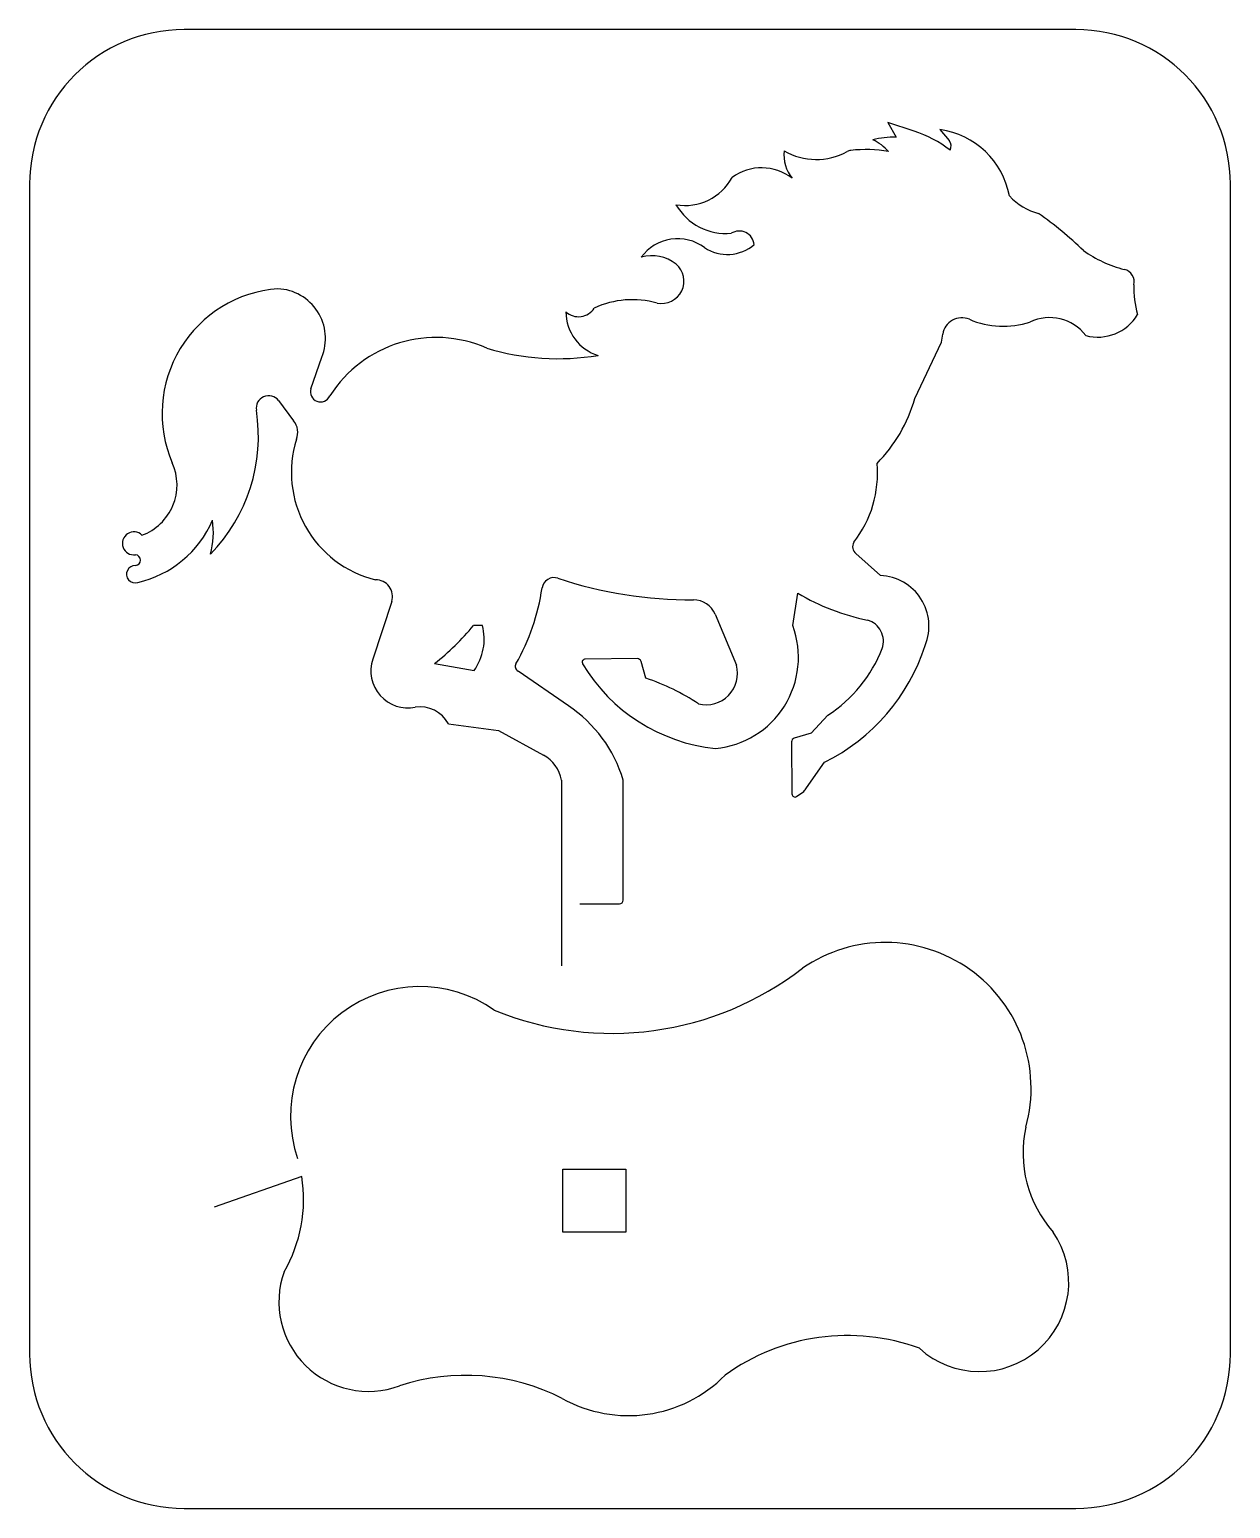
# Model space of a CAD drawing. Extents: x 0 to 38.8, y 0 to 47.8.
import ezdxf

# ---------------------------------------------------------------- set-up
doc = ezdxf.new("R2010")
doc.units = 0
doc.layers.add('WHITE', color=7, linetype='CONTINUOUS')

msp = doc.modelspace()

# ---------------------------------------------------------------- linework, layer by layer
at = {"layer": 'WHITE', "linetype": 'CONTINUOUS'}
for p, q in [((33.83312, 47.802864), (5, 47.802864)), ((28.605769, 44.519605), (27.754463, 44.802864)), ((27.754463, 44.802864), (28.018981, 44.322125)), ((29.441101, 44.568761), (29.735317, 44.213452)), ((0, 42.802864), (0, 5)), ((38.83312, 5), (38.83312, 42.802864)), ((29.487798, 37.702395), (29.528884, 37.957071)), ((28.627271, 35.87413), (29.487798, 37.702395)), ((9.097605, 36.194559), (9.451013, 37.210458)), ((8.051653, 35.812366), (8.539717, 35.157095)), ((27.516367, 30.156453), (26.718824, 30.862139)), ((11.709891, 29.312829), (11.096816, 27.451646)), ((24.680419, 28.535257), (24.84691, 29.579773)), ((22.171966, 28.903922), (22.859495, 27.25844)), ((14.646615, 28.540784), (14.352298, 28.540784)), ((13.093921, 27.3116), (14.373186, 27.085793)), ((19.65399, 27.467975), (17.970699, 27.454586)), ((19.932024, 26.836327), (19.772887, 27.379496)), ((17.426339, 25.9457), (15.795326, 27.063267)), ((13.54308, 25.361982), (15.159364, 25.146314)), ((25.815603, 25.637546), (25.2709, 25.055376)), ((15.159364, 25.146314), (16.62282, 24.352675)), ((25.2709, 25.055376), (24.727731, 24.896239)), ((24.639252, 24.777342), (24.652641, 23.094051)), ((25.123979, 23.29212), (25.709714, 24.121641)), ((17.19623, 23.540779), (17.196289, 17.540779)), ((19.196229, 19.663664), (19.196201, 23.540779)), ((24.803728, 23.008883), (25.037218, 23.173347)), ((17.796262, 19.540779), (19.073344, 19.540779)), ((8.803572, 10.724425), (5.969982, 9.739147)), ((17.244663, 10.966528), (19.284663, 10.966528)), ((17.244663, 8.926528), (17.244663, 10.966528)), ((19.284663, 10.966528), (19.284663, 8.926528)), ((19.284663, 8.926528), (17.244663, 8.926528)), ((5, 0), (33.83312, 0))]:
    msp.add_line(p, q, dxfattribs=at)
for centre, radius, start, end in [((5, 42.802864), 5, 90, 180), ((33.83312, 42.802864), 5, 0, 90), ((27.330192, 40.682429), 4.043639, 52.912469, 71.611855), ((29.08369, 41.949733), 2.643245, 10.370448, 82.229019), ((27.938657, 41.625742), 2.697579, 88.29369, 104.406089), ((26.642013, 42.851895), 1.521161, 41.523416, 65.719587), ((29.515181, 44.03493), 0.283425, -26.582547, 39.04075), ((25.573408, 43.745784), 1.181189, 173.491241, 219.496978), ((25.438639, 45.702108), 2.097705, -119.683639, -61.565972), ((26.639346, 43.434186), 0.468956, 100.047018, 115.5002), ((27.04595, 39.646955), 4.276974, 80.105481, 96.557293), ((21.197774, 43.84403), 1.727559, -99.809168, -28.356011), ((23.67076, 41.720935), 1.613816, 52.107623, 126.181565), ((22.52356, 43.085428), 1.874917, -149.779468, -84.917433), ((33.121289, 43.757394), 1.959672, -137.18551, -104.472765), ((25.000893, 31.179827), 13.125957, 46.249927, 54.4552), ((22.947919, 40.804879), 0.487103, 5.637303, 122.018376), ((20.958139, 39.592105), 1.452141, 53.195583, 144.124061), ((22.565348, 41.869469), 1.336414, -123.48133, -49.534626), ((36.395025, 43.926672), 4.003903, -125.364264, -104.367902), ((20.136008, 39.271192), 1.224364, 50.962201, 106.831331), ((20.441226, 39.671217), 0.721569, -101.65265, 49.780837), ((35.30294, 39.639133), 0.420573, -11.820221, 76.451407), ((8.322491, 35.398552), 4.036306, 94.150878, 203.329763), ((7.959421, 37.816008), 1.609825, -22.095954, 87.475421), ((38.613471, 39.424141), 2.901738, 177.455151, 196.631072), ((17.749656, 39.126402), 0.60406, -131.827159, -32.398127), ((19.500021, 36.084505), 2.98785, 74.559775, 114.527144), ((18.810849, 38.67136), 1.46404, 179.807427, 253.060577), ((30.145255, 37.863331), 0.623458, 66.870409, 171.352509), ((31.487948, 41.031321), 2.817328, -112.933152, -72.165807), ((32.98455, 37.032013), 1.461879, 37.022403, 115.691313), ((34.540344, 39.368486), 1.507201, -104.942439, -30.93704), ((13.143843, 33.778451), 4.071251, 66.242572, 147.546304), ((17.085624, 45.107977), 7.944007, -106.841778, -80.591234), ((7.731703, 35.56636), 0.403593, 37.556301, 190.142899), ((9.408203, 36.092562), 0.326917, 161.820454, 336.681961), ((23.934179, 37.210536), 4.879662, -44.670994, -15.894845), ((1.984849, 34.644588), 5.416786, -44.480374, 9.035618), ((8.064657, 34.77867), 0.607361, -21.301667, 38.540252), ((12.039158, 33.485794), 3.573301, 162.538283, 256.138095), ((3.027274, 33.089196), 1.740694, -69.598949, 24.103944), ((23.842044, 33.446252), 3.57793, -38.261157, 5.351729), ((3.37167, 31.194459), 0.371669, 45.091107, 277.884702), ((2.735932, 33.302458), 3.455884, -77.250661, -23.155111), ((3.397444, 31.541095), 2.54796, -15.755588, 9.087577), ((26.908027, 31.087157), 0.293991, 150.789595, 229.941704), ((3.41273, 30.653201), 0.173387, -85.657953, 86.718296), ((3.415309, 30.199824), 0.280686, 87.846309, 287.26145), ((27.447683, 28.52298), 1.634916, -22.485403, 87.592255), ((11.200524, 29.48057), 0.536276, -18.227356, 91.866468), ((9.682459, 30.754718), 6.962677, -29.743222, -8.276353), ((16.95816, 29.699318), 0.389183, 70.764341, 172.152475), ((21.386068, 42.981875), 13.612023, -108.41361, -89.648879), ((21.476683, 28.618587), 0.751554, 22.312589, 90.548764), ((28.648166, 36.087032), 7.536177, -120.291603, -101.877932), ((26.901522, 28.027441), 0.712135, -19.074737, 74.066726), ((8.400391, 33.37532), 7.667981, -52.258884, -39.085807), ((12.952579, 28.105948), 1.748954, -35.682579, 14.396246), ((21.906827, 27.509512), 2.957189, -84.606766, 20.295683), ((22.883668, 29.838356), 6.377096, -63.69461, -17.716958), ((23.285948, 29.495931), 4.613707, -56.750131, -21.637373), ((12.237395, 27.075959), 1.200859, 161.769011, 281.376051), ((15.873818, 27.213779), 0.169749, 149.302111, 242.457961), ((17.971495, 27.354589), 0.1, 90.456078, 210.723722), ((22.747255, 30.192903), 5.65553, -149.276276, -95.707882), ((19.654912, 27.345087), 0.122891, 16.260037, 90.42971), ((21.881839, 26.991321), 1.013491, -104.24293, 15.281601), ((17.547135, 19.77342), 7.454686, 56.768405, 71.342029), ((12.628912, 24.874076), 1.036222, 28.089542, 98.58315), ((14.966073, 22.281396), 4.413619, 16.579188, 56.122032), ((24.76214, 24.778264), 0.122891, 106.260037, 180.42971), ((16.051728, 23.340899), 1.161825, 9.906437, 60.557658), ((24.752638, 23.094847), 0.1, -179.543922, -59.276278), ((24.550356, 23.620058), 0.660747, -42.537362, -29.75645), ((19.073344, 19.663664), 0.122885, -90, 0), ((27.66949, 13.577319), 4.717601, -15.3622, 124.548573), ((18.832505, 25.421794), 10.065219, -112.22165, -52.253526), ((12.618386, 12.686124), 4.180805, 54.840297, 199.173255), ((35.963518, 11.490394), 3.837409, 167.399494, 221.792587), ((4.21655, 9.989128), 4.645582, -30.241738, 9.107004), ((30.720523, 7.306907), 2.884089, -132.335125, 34.320205), ((10.957416, 6.679582), 2.894793, 160.4265, 290.250484), ((26.452461, -1.175065), 6.762508, 69.884432, 125.880199), ((5, 5), 5, 180, 270), ((33.83312, 5), 5, -90, 0), ((19.367046, 7.388997), 4.388907, -119.188151, -44.656773), ((14.099452, -2.636818), 6.938755, 63.212554, 107.964117)]:
    msp.add_arc(centre, radius, start, end, dxfattribs=at)

doc.saveas('drawing.dxf')
